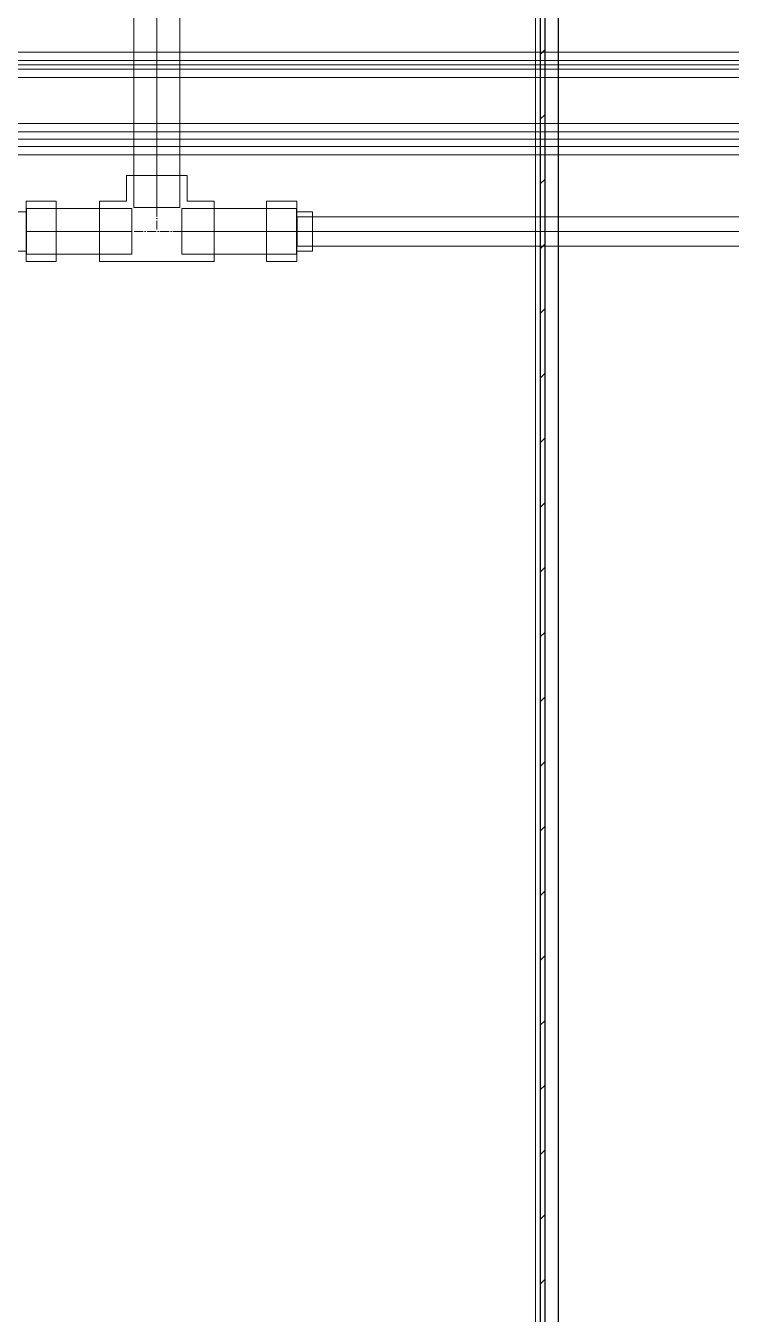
# Model space of a CAD drawing. Header units: millimetres. Extents: x -88595 to 880822, y -1054509 to -148035.
# Drawn here: x 400486 to 401257, y -280964 to -279556 of the extents above; entities that cross this region are included whole.
import ezdxf

# ---------------------------------------------------------------- set-up
doc = ezdxf.new("R2010")
doc.units = ezdxf.units.MM
doc.linetypes.add('$7$ADSK_Осевая', pattern=[14, 10, -2, 0, -2])
for name, color, linetype, lineweight in [('Изоляция', 7, 'Continuous', 18), ('Оборудование', 7, 'Continuous', 18), ('Ограждение', 7, 'Continuous', 9), ('Стены наружные', 7, 'Continuous', 18), ('Трубопровод', 7, 'Continuous', 18), ('Трубопроводы', 7, 'Continuous', 18)]:
    doc.layers.add(name, color=color, linetype=linetype, lineweight=lineweight)

# ---------------------------------------------------------------- blocks, each defined once
blk = doc.blocks.new('3 этаж')
at = {"layer": 'Ограждение'}
blk.add_line((412923.9, 647640.8), (412923.9, 643773.9), dxfattribs=at)
at = {"layer": 'Стены наружные', "lineweight": 30}
for p, q in [((412948.9, 643673.9), (412948.9, 647780.7)), ((412928.9, 647640.7), (412928.9, 643758.9)), ((412933.9, 647645.7), (412933.9, 643753.9))]:
    blk.add_line(p, q, dxfattribs=at)
at = {"layer": 'Стены наружные', "linetype": 'Continuous', "lineweight": 9}
for p, q in [((412928.9, 646838.4), (412933.9, 646843.4)), ((412928.9, 646767.6), (412933.9, 646772.6)), ((412928.9, 646696.9), (412933.9, 646701.9)), ((412928.9, 646626.2), (412933.9, 646631.2)), ((412928.9, 646555.5), (412933.9, 646560.5)), ((412928.9, 646484.8), (412933.9, 646489.8)), ((412928.9, 646414.1), (412933.9, 646419.1)), ((412928.9, 646343.4), (412933.9, 646348.4)), ((412928.9, 646272.7), (412933.9, 646277.7)), ((412928.9, 646202), (412933.9, 646207)), ((412928.9, 646131.2), (412933.9, 646136.2)), ((412928.9, 646060.5), (412933.9, 646065.5)), ((412928.9, 645989.8), (412933.9, 645994.8)), ((412928.9, 645919.1), (412933.9, 645924.1)), ((412928.9, 645848.4), (412933.9, 645853.4)), ((412928.9, 645777.7), (412933.9, 645782.7)), ((412928.9, 645707), (412933.9, 645712)), ((412928.9, 645636.3), (412933.9, 645641.3)), ((412928.9, 645565.6), (412933.9, 645570.6)), ((412928.9, 645494.8), (412933.9, 645499.8))]:
    blk.add_line(p, q, dxfattribs=at)

msp = doc.modelspace()

# ---------------------------------------------------------------- linework, layer by layer
at = {"layer": 'Изоляция', "color": 190, "true_color": 0x8000ff}
for p, q in [((404706.4, -279585), (399420.4, -279585)), ((399422.6, -279612.5), (404698.3, -279612.5))]:
    msp.add_line(p, q, dxfattribs=at)
at = {"layer": 'Изоляция', "color": 134, "true_color": 0x00a6a6}
for p, q in [((404742.4, -279663), (399458.4, -279663)), ((399465.8, -279696.9), (404735.1, -279696.9))]:
    msp.add_line(p, q, dxfattribs=at)
at = {"layer": 'Трубопровод', "color": 24, "linetype": 'Continuous', "true_color": 0xa52900}
for p, q in [((400604.2, -278587.1), (400604.2, -279754.7)), ((400654.2, -279754.7), (400654.2, -278587.1)), ((400601.7, -279755.7), (400486.7, -279755.7)), ((400486.7, -279755.7), (400486.7, -279805.7)), ((400601.7, -279805.7), (400601.7, -279755.7)), ((400604.2, -279754.7), (400654.2, -279754.7)), ((400781.7, -279755.7), (400656.7, -279755.7)), ((400656.7, -279755.7), (400656.7, -279805.7)), ((400781.7, -279805.7), (400781.7, -279755.7)), ((404728.8, -279764.7), (400782.7, -279764.7)), ((400782.7, -279764.7), (400782.7, -279796.7)), ((400782.7, -279796.7), (404728.8, -279796.7)), ((400486.7, -279805.7), (400601.7, -279805.7)), ((400656.7, -279805.7), (400781.7, -279805.7))]:
    msp.add_line(p, q, dxfattribs=at)
at = {"layer": 'Трубопровод', "color": 24, "true_color": 0xa52900}
for p, q in [((400629.2, -279754.7), (400629.2, -278587.1)), ((400629.2, -279754.7), (400629.2, -278587.1)), ((400486.7, -279780.7), (400601.7, -279780.7)), ((400486.7, -279780.7), (400601.7, -279780.7)), ((400656.7, -279780.7), (400781.7, -279780.7)), ((400656.7, -279780.7), (400781.7, -279780.7)), ((400782.7, -279780.7), (404728.8, -279780.7)), ((400782.7, -279780.7), (404728.8, -279780.7))]:
    msp.add_line(p, q, dxfattribs=at)
at = {"layer": 'Трубопровод', "color": 190, "linetype": 'Continuous', "true_color": 0x8000ff}
for p, q in [((404706.4, -279594), (399420.4, -279594)), ((399420.4, -279603.5), (404706.4, -279603.5))]:
    msp.add_line(p, q, dxfattribs=at)
at = {"layer": 'Трубопровод', "color": 190, "true_color": 0x8000ff}
msp.add_line((399420.4, -279598.7), (404706.4, -279598.7), dxfattribs=at)
msp.add_line((399420.4, -279598.7), (404706.4, -279598.7), dxfattribs=at)
at = {"layer": 'Трубопровод', "color": 134, "linetype": 'Continuous', "true_color": 0x00a6a6}
for p, q in [((404742.4, -279672), (399458.4, -279672)), ((399458.4, -279687.9), (404742.4, -279687.9))]:
    msp.add_line(p, q, dxfattribs=at)
at = {"layer": 'Трубопровод', "color": 134, "true_color": 0x00a6a6}
msp.add_line((399458.4, -279680), (404742.4, -279680), dxfattribs=at)
msp.add_line((399458.4, -279680), (404742.4, -279680), dxfattribs=at)
at = {"layer": 'Трубопроводы', "color": 24, "true_color": 0xa52900}
for p, q in [((400596.2, -279719.7), (400596.2, -279747.7)), ((400662.2, -279719.7), (400596.2, -279719.7)), ((400662.2, -279719.7), (400596.2, -279719.7)), ((400604.2, -279719.7), (400604.2, -279754.7)), ((400629.2, -279719.7), (400604.2, -279719.7)), ((400629.2, -279719.7), (400604.2, -279719.7)), ((400654.2, -279719.7), (400629.2, -279719.7)), ((400654.2, -279719.7), (400629.2, -279719.7)), ((400654.2, -279754.7), (400654.2, -279719.7)), ((400662.2, -279747.7), (400662.2, -279719.7)), ((400486.2, -279759.2), (400469.2, -279759.2)), ((400519.2, -279747.7), (400486.2, -279747.7)), ((400486.2, -279813.7), (400486.2, -279747.7)), ((400486.2, -279813.7), (400486.2, -279747.7)), ((400486.2, -279759.2), (400486.2, -279802.2)), ((400486.2, -279759.2), (400486.2, -279802.2)), ((400519.2, -279755.7), (400486.7, -279755.7)), ((400486.7, -279805.7), (400486.7, -279755.7)), ((400486.7, -279805.7), (400486.7, -279755.7)), ((400519.2, -279813.7), (400519.2, -279747.7)), ((400519.2, -279813.7), (400519.2, -279747.7)), ((400519.2, -279805.7), (400519.2, -279755.7)), ((400519.2, -279805.7), (400519.2, -279755.7)), ((400596.2, -279747.7), (400566.7, -279747.7)), ((400566.7, -279747.7), (400566.7, -279813.7)), ((400566.7, -279747.7), (400566.7, -279813.7)), ((400596.2, -279755.7), (400566.7, -279755.7)), ((400566.7, -279805.7), (400566.7, -279755.7)), ((400566.7, -279805.7), (400566.7, -279755.7)), ((400601.7, -279755.7), (400596.2, -279755.7)), ((400601.7, -279755.7), (400601.7, -279763.6)), ((400601.7, -279755.7), (400601.7, -279763.6)), ((400629.2, -279754.7), (400604.2, -279754.7)), ((400654.2, -279754.7), (400629.2, -279754.7)), ((400691.7, -279755.7), (400656.7, -279755.7)), ((400656.7, -279805.7), (400656.7, -279755.7)), ((400656.7, -279805.7), (400656.7, -279755.7)), ((400691.7, -279747.7), (400662.2, -279747.7)), ((400691.7, -279813.7), (400691.7, -279747.7)), ((400691.7, -279813.7), (400691.7, -279747.7)), ((400691.7, -279755.7), (400691.7, -279805.7)), ((400691.7, -279755.7), (400691.7, -279805.7)), ((400782.2, -279747.7), (400749.2, -279747.7)), ((400749.2, -279747.7), (400749.2, -279813.7)), ((400749.2, -279747.7), (400749.2, -279813.7)), ((400781.7, -279755.7), (400749.2, -279755.7)), ((400749.2, -279755.7), (400749.2, -279805.7)), ((400749.2, -279755.7), (400749.2, -279805.7)), ((400781.7, -279755.7), (400781.7, -279805.7)), ((400781.7, -279755.7), (400781.7, -279805.7)), ((400782.2, -279747.7), (400782.2, -279813.7)), ((400782.2, -279747.7), (400782.2, -279813.7)), ((400799.2, -279759.2), (400782.2, -279759.2)), ((400782.2, -279802.2), (400782.2, -279759.2)), ((400782.2, -279802.2), (400782.2, -279759.2)), ((400799.2, -279802.2), (400799.2, -279759.2)), ((400799.2, -279802.2), (400799.2, -279759.2)), ((400601.7, -279763.6), (400601.7, -279805.7)), ((400601.7, -279763.6), (400601.7, -279805.7)), ((400799.2, -279764.7), (400782.7, -279764.7)), ((400782.7, -279796.7), (400782.7, -279764.7)), ((400782.7, -279796.7), (400782.7, -279764.7)), ((400799.2, -279764.7), (400799.2, -279796.7)), ((400799.2, -279764.7), (400799.2, -279796.7)), ((400469.2, -279802.2), (400486.2, -279802.2)), ((400782.2, -279802.2), (400799.2, -279802.2)), ((400782.7, -279796.7), (400799.2, -279796.7)), ((400486.2, -279813.7), (400519.2, -279813.7)), ((400486.7, -279805.7), (400519.2, -279805.7)), ((400566.7, -279805.7), (400601.7, -279805.7)), ((400566.7, -279813.7), (400601.7, -279813.7)), ((400601.7, -279813.7), (400656.7, -279813.7)), ((400656.7, -279805.7), (400691.7, -279805.7)), ((400656.7, -279813.7), (400691.7, -279813.7)), ((400749.2, -279805.7), (400781.7, -279805.7)), ((400749.2, -279813.7), (400782.2, -279813.7))]:
    msp.add_line(p, q, dxfattribs=at)
at = {"layer": 'Трубопроводы', "color": 24, "linetype": '$7$ADSK_Осевая', "true_color": 0xa52900}
for p, q in [((400629.2, -279754.7), (400629.2, -279780.7)), ((400656.7, -279780.7), (400601.7, -279780.7))]:
    msp.add_line(p, q, dxfattribs=at)

# ---------------------------------------------------------------- block references
at = {"layer": 'Оборудование', "color": 5, "true_color": 0x0000ff}
msp.add_blockref('3 этаж', (-11880.6, -926425.8), dxfattribs=at)

doc.saveas('drawing.dxf')
